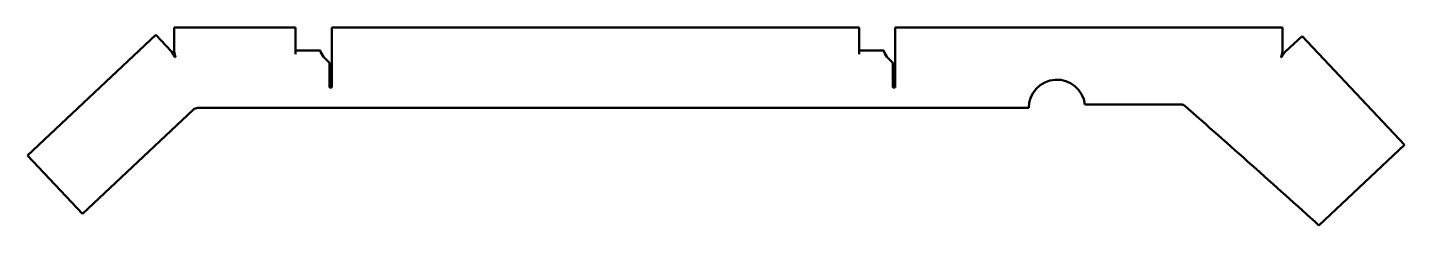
# Model space of a CAD drawing. Header units: millimetres. Extents: x -49 to 1173, y -10 to 165.
import ezdxf

# ---------------------------------------------------------------- set-up
doc = ezdxf.new("R2010")
doc.units = ezdxf.units.MM
doc.layers.add('IV_OUTER_PROFILE', color=7, linetype='Continuous', lineweight=50)

msp = doc.modelspace()

# ---------------------------------------------------------------- linework, layer by layer
at = {"layer": 'IV_OUTER_PROFILE'}
for p, q in [((64.9, 158.9), (-48.8, 51.9)), ((78.8, 144.1), (64.9, 158.9)), ((189.1, 165.3), (81.3, 165.3)), ((81.3, 145.1), (81.3, 165.3)), ((189.1, 141.6), (189.1, 165.3)), ((221.1, 165.3), (221.1, 112.1)), ((689.1, 165.3), (221.1, 165.3)), ((689.1, 141.6), (689.1, 165.3)), ((721.1, 165.3), (721.1, 112.1)), ((1064.7, 165.3), (721.1, 165.3)), ((1064.7, 145.1), (1064.7, 165.3)), ((1067.3, 144), (1082.1, 157.8)), ((1173, 61.2), (1082.1, 157.8)), ((80.5, 141.8), (78.8, 144.1)), ((81.9, 139.2), (80.5, 141.8)), ((81.6, 142.2), (81.3, 145.1)), ((82.4, 139.4), (81.6, 142.2)), ((211.1, 145.1), (189.1, 145.1)), ((211.3, 143.7), (211.1, 145.1)), ((211.9, 142.2), (211.3, 143.7)), ((213.8, 139.4), (211.9, 142.2)), ((213.8, 139.4), (219.1, 134.1)), ((711.1, 145.1), (689.1, 145.1)), ((711.3, 143.7), (711.1, 145.1)), ((711.9, 142.2), (711.3, 143.7)), ((713.8, 139.4), (711.9, 142.2)), ((713.8, 139.4), (719.1, 134.1)), ((1063.5, 139.4), (1064.4, 142.2)), ((1064, 139.2), (1065.5, 141.8)), ((1064.4, 142.2), (1064.7, 145.1)), ((1065.5, 141.8), (1067.3, 144)), ((219.1, 112.1), (219.1, 134.1)), ((719.1, 112.1), (719.1, 134.1)), ((221.1, 112.1), (219.1, 112.1)), ((721.1, 112.1), (719.1, 112.1)), ((98.3, 92.5), (0, 0)), ((839.6, 94.1), (102.4, 94.1)), ((975.6, 97.1), (889.4, 97.1)), ((1097.1, -10.2), (1173, 61.2)), ((0, 0), (-48.8, 51.9))]:
    msp.add_line(p, q, dxfattribs=at)
for centre, radius, start, end in [((82.1, 139.3), 0.251, 206.5388, 16.72), ((1063.8, 139.3), 0.251, 161.8731, 331.3858), ((864.6, 94.1), 25, 6.8921, 180), ((102.4, 88.1), 6, 90, 133.2589), ((975.6, 94.1), 3, 48.7128, 89.9987), ((-6313.6, -8206.7), 11050, 47.88231, 48.71283)]:
    msp.add_arc(centre, radius, start, end, dxfattribs=at)

doc.saveas('drawing.dxf')
